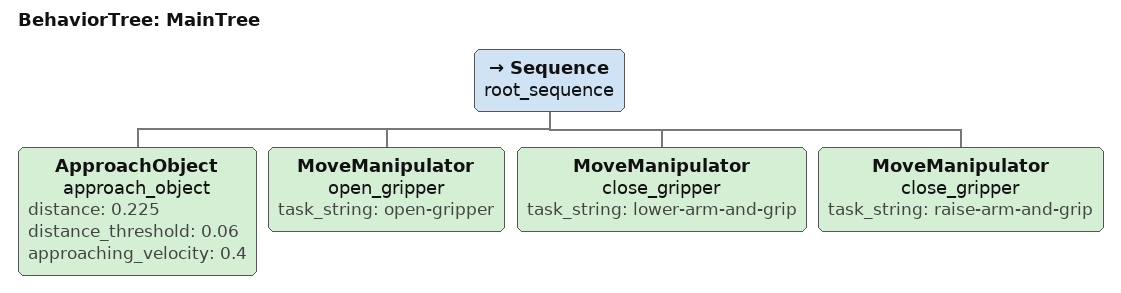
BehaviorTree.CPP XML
<root main_tree_to_execute="MainTree">
    <BehaviorTree ID="MainTree">
        <Sequence name="root_sequence">
            <ApproachObject name="approach_object" distance="0.225" distance_threshold="0.06" approaching_velocity="0.4"/>
            <MoveManipulator name="open_gripper" task_string="open-gripper"/>
            <MoveManipulator name="close_gripper" task_string="lower-arm-and-grip"/>
            <MoveManipulator name="close_gripper" task_string="raise-arm-and-grip"/>

        </Sequence>
    </BehaviorTree>
</root>
